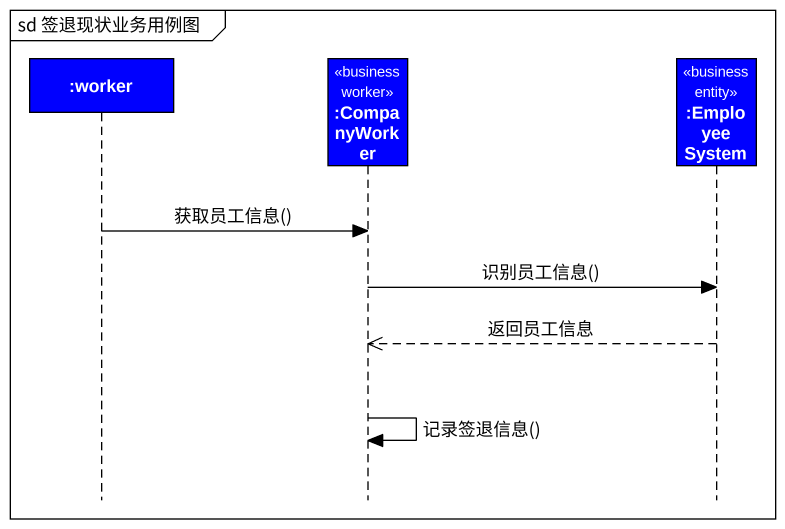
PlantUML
@startuml
mainframe sd 签退现状业务用例图
hide footbox
participant ":worker" as worker #0000FF
participant ":CompanyWorker" as CompanyWorker <<business worker>> #0000FF
participant ":EmployeeSystem" as EmployeeSystem <<business entity>> #0000FF

worker -> CompanyWorker : 获取员工信息()
CompanyWorker -> EmployeeSystem : 识别员工信息()
EmployeeSystem -->> CompanyWorker : 返回员工信息
CompanyWorker -> CompanyWorker : 记录签退信息()
@enduml
